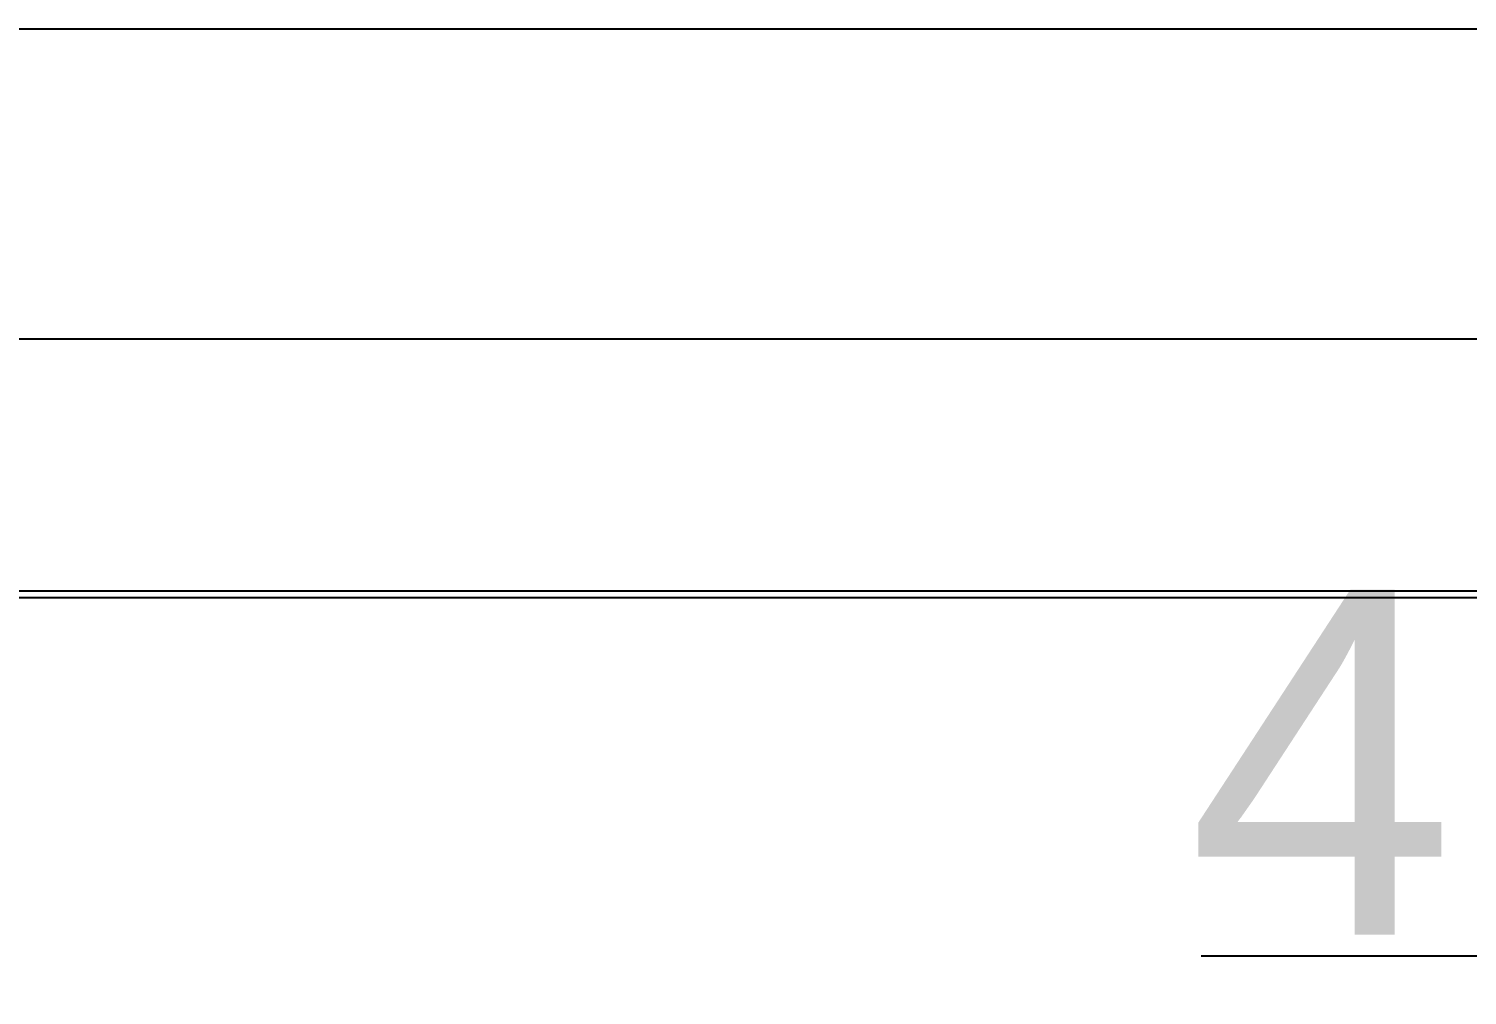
# Model space of a CAD drawing. Header units: millimetres. Extents: x 3299 to 14264, y 1863 to 5555.
# Drawn here: x 4790.3 to 4894.5, y 2472.7 to 2542.8 of the extents above; entities that cross this region are included whole.
import ezdxf

# ---------------------------------------------------------------- set-up
doc = ezdxf.new("R2010")
doc.units = ezdxf.units.MM
doc.styles.get("Standard").update_dxf_attribs({"font": 'arial.ttf'})
doc.dimstyles.new('缩小5倍', dxfattribs={"dimtxt": 25, "dimasz": 10, "dimexe": 0.18, "dimexo": 0.0625, "dimgap": 0.09, "dimtad": 1, "dimtoh": 1, "dimdec": 3, "dimzin": 9, "dimdsep": 46, "dimtxsty": 'Standard', "dimblk": '_FILLED', "dimcen": 0.09, "dimclrd": 256, "dimclre": 256, "dimclrt": 256, "dimazin": 2, "dimtfac": 1, "dimtdec": 3, "dimtofl": 0, "dimtmove": 0, "dimatfit": 3, "dimldrblk": '_FILLED', "dimfxl": 1, "dimtolj": 1, "dimtzin": 0, "dimarcsym": 0})

# ---------------------------------------------------------------- blocks, each defined once
blk = doc.blocks.new('_FILLED')
at = {"color": 0, "linetype": 'ByBlock'}
blk.add_solid([(0, 0), (-1, 0.15), (-1, -0.15)], dxfattribs=at)
blk = doc.blocks.new('*D150')
at = {"lineweight": -2, "transparency": 16777216}
for p, q in [((5011.33, 2526.43), (5011.33, 2526.61)), ((5011.24, 2526.52), (5011.42, 2526.52)), ((4950.97, 2475.59), (5000.63, 2517.49)), ((4875.22, 2475.59), (4950.97, 2475.59))]:
    blk.add_line(p, q, dxfattribs=at)
at = {"layer": 'Defpoints', "color": 0, "transparency": 16777216}
for p in [(5014.38, 2529.1), (5008.27, 2523.94)]:
    blk.add_point(p, dxfattribs=at)
at = {"lineweight": -2, "transparency": 16777216, "xscale": 10, "yscale": 10, "zscale": 10, "rotation": 40.15966194180459}
blk.add_blockref('_FILLED', (5008.27, 2523.94), dxfattribs=at)
at = {"lineweight": 5, "transparency": 16777216, "insert": (4913.05, 2489.15), "char_height": 25, "attachment_point": 5}
blk.add_mtext('\\A1;4-%%C8', dxfattribs=at)

msp = doc.modelspace()

# ---------------------------------------------------------------- linework, layer by layer
at = {"color": 7, "linetype": 'Continuous'}
for p, q in [((4728.52921, 2542.76609), (4992.5984, 2542.76609)), ((4714.21302, 2520.29416), (4992.5984, 2520.29416)), ((5010.87007, 2502.02249), (4702.57268, 2502.02249)), ((5046.32578, 2501.52311), (4446.32578, 2501.52311))]:
    msp.add_line(p, q, dxfattribs=at)

# ---------------------------------------------------------------- dimensions: what is measured, and where the dimension line sits
at = {"color": 1, "lineweight": 5}
dim = msp.add_diameter_dim_2p(p1=(5014.38278, 2529.10279), p2=(5008.26878, 2523.94343), text='4-%%C8', dimstyle='缩小5倍', dxfattribs=at)
dim.commit()
dim.dimension.update_dxf_attribs({"geometry": '*D150', "text_midpoint": (4913.05015, 2475.59358), "dimtype": 163})

doc.saveas('drawing.dxf')
